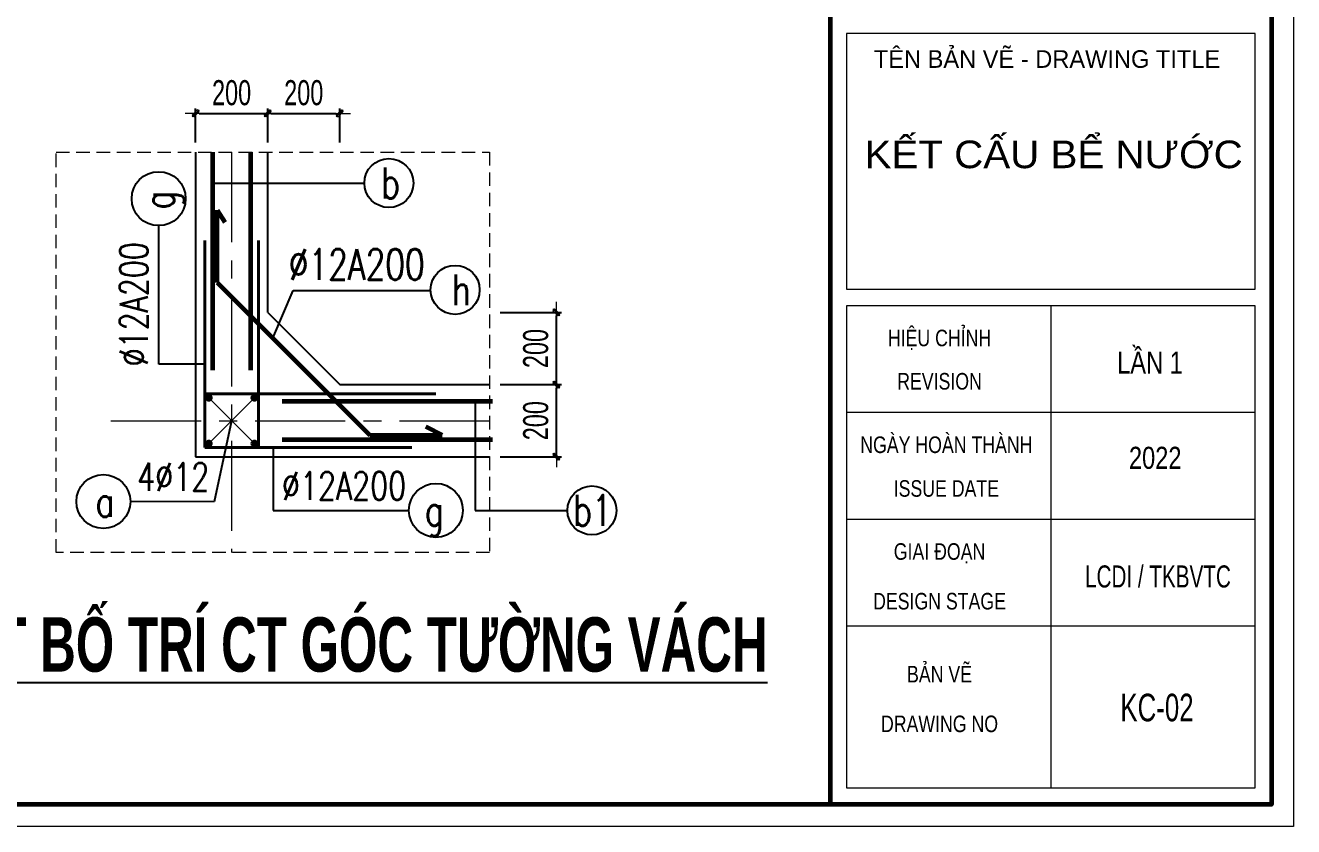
# Model space of a CAD drawing. Header units: millimetres. Extents: x -85362 to 12792, y -54701 to -36522.
# Drawn here: x -19947 to -12915, y -54701 to -50258 of the extents above; entities that cross this region are included whole.
import ezdxf
from ezdxf.enums import TextEntityAlignment as Align

# ---------------------------------------------------------------- set-up
doc = ezdxf.new("R2010")
doc.units = ezdxf.units.MM
doc.header["$MEASUREMENT"] = 0
doc.header["$PDMODE"] = 32
for name, pattern in [('CENTERX2', [4, 2.5, -0.5, 0.5, -0.5]), ('DASHDOT', [1, 0.5, -0.25, 0, -0.25]), ('HIDDEN', [0.375, 0.25, -0.125])]:
    doc.linetypes.add(name, pattern=pattern)
doc.layers.get('Defpoints').update_dxf_attribs({"color": 1})
for name, color, linetype, lineweight in [('06', 6, 'Continuous', 40), ('EG Net dam3', 1, 'Continuous', 60), ('Khungten_LCDI', 7, 'Continuous', 5), ('LC Dim', 8, 'Continuous', 18), ('LC MANH DUT', 35, 'HIDDEN', 5), ('LC Net dam2', 6, 'Continuous', 40), ('LC Net thay', 7, 'Continuous', 25), ('LC Net truc', 79, 'DASHDOT', 13), ('LC Text1', 3, 'Continuous', 20), ('LC Text2', 7, 'Continuous', 25), ('Thep', 3, 'Continuous', 40)]:
    doc.layers.add(name, color=color, linetype=linetype, lineweight=lineweight)
doc.styles.add('HOATBIF', font='hoatbif.shx', dxfattribs={"width": 0.7})
doc.styles.add('Khungten', font='', dxfattribs={"width": 0.9, "height": 5000})
doc.styles.add('LC 1', font='')
doc.styles.add('LC 3', font='vnsimli.shx', dxfattribs={"width": 0.75})
doc.styles.add('LC3', font='', dxfattribs={"width": 0.8})
doc.styles.add('Title', font='', dxfattribs={"width": 0.8})
doc.styles.get('Khungten').set_extended_font_data('.VnAvantH')
doc.styles.get('LC 1').set_extended_font_data('.VnAvantH', bold=True)
doc.styles.get('LC3').set_extended_font_data('.VnArialH', bold=True)
doc.styles.get('Title').set_extended_font_data('.VnBlackH')
doc.dimstyles.new('MONG', dxfattribs={"dimscale": 50, "dimtxt": 2.5, "dimasz": 0.35, "dimexe": 0.5, "dimexo": 0, "dimgap": 0.8, "dimtad": 1, "dimdec": 0, "dimzin": 0, "dimdsep": 46, "dimtxsty": 'HOATBIF', "dimblk1": 'DOT', "dimblk2": 'DOT', "dimsah": 1, "dimcen": -1, "dimdle": 1, "dimclrd": 256, "dimclre": 256, "dimclrt": 4, "dimadec": 3, "dimazin": 2, "dimtfac": 0.333333, "dimtdec": 0, "dimtix": 1, "dimtmove": 2, "dimatfit": 3, "dimldrblk": 'DOT', "dimfxl": 1, "dimtvp": 0.833333, "dimtolj": 1, "dimtzin": 0, "dimarcsym": 0})

# ---------------------------------------------------------------- blocks, each defined once
blk = doc.blocks.new('lcdi fix')
at = {"layer": 'Defpoints', "lineweight": 0}
blk.add_lwpolyline([(-1200, -14850), (-1200, 14850), (40800, 14850), (40800, -14850)], close=True, dxfattribs=at)
at = {"layer": 'Khungten_LCDI', "color": 5, "lineweight": 60}
blk.add_line((36600, 14650), (36600, -14650), dxfattribs=at)
at = {"layer": 'Khungten_LCDI', "color": 5, "lineweight": 25}
blk.add_line((40600, -14650), (40600, 14650), dxfattribs=at)
at = {"layer": 'Khungten_LCDI', "color": 9, "lineweight": 15}
for p, q in [((38600, -10133), (38600, -14500)), ((40450, -11100), (36750, -11100)), ((40450, -12067), (36750, -12067)), ((40450, -13033), (36750, -13033))]:
    blk.add_line(p, q, dxfattribs=at)
at = {"layer": 'Khungten_LCDI', "color": 5, "lineweight": 60}
blk.add_lwpolyline([(0, -14650), (0, 14650), (40600, 14650), (40600, -14650)], close=True, dxfattribs=at)
at = {"layer": 'Khungten_LCDI', "color": 9, "lineweight": 15}
for points in [[(36750, -9983), (40450, -9983), (40450, -7667), (36750, -7667)], [(36750, -14500), (40450, -14500), (40450, -10133), (36750, -10133)]]:
    blk.add_lwpolyline(points, close=True, dxfattribs=at)
at = {"color": 7, "style": 'Khungten'}
blk.add_text('tªn b¶n vÏ - drawing title', height=160, dxfattribs=at).set_placement((38566, -7977), align=Align.CENTER)
at = {"color": 7}
for s, height, style, width, p in [('hiÖu chØnh', 150, 'Khungten', 0.8, (37592, -10499)), ('revision', 150, 'Khungten', 0.8, (37592, -10891)), ('ngµy hoµn thµnh', 150, 'Khungten', 0.8, (37654, -11466)), ('issue date', 150, 'Khungten', 0.8, (37654, -11862)), ('giai ®o¹n', 150, 'Khungten', 0.8, (37592, -12433)), ('lcdi / tkBVTC', 200, 'Title', 0.7, (39571, -12684)), ('design stage', 150, 'Khungten', 0.8, (37592, -12883)), ('b¶n vÏ', 150, 'Khungten', 0.8, (37592, -13544)), ('drawing nO', 150, 'Khungten', 0.8, (37592, -13994))]:
    blk.add_text(s, height=height, dxfattribs=dict(at, style=style, width=width)).set_placement(p, align=Align.CENTER)
at = {"color": 7, "style": 'Khungten', "width": 0.8}
for tag, p in [('REVISION', (39499, -10746)), ('NGAYHT', (39546, -11609))]:
    blk.add_attdef(tag, text='', height=200, dxfattribs=at).set_placement(p, align=Align.CENTER)
at = {"layer": 'LC Text1', "style": 'Title', "width": 1.485915}
for tag, p, p2 in [('TENBANVE1', (36913, -8886), (40339, -8886)), ('TENBANVE2', (36913, -9562), (40339, -9562))]:
    blk.add_attdef(tag, text='', height=250, dxfattribs=at).set_placement(p, p2, align=Align.FIT)
at = {"layer": 'LC Text1', "style": 'Title', "width": 0.7}
blk.add_attdef('SOBANVE', text='', height=250, dxfattribs=at).set_placement((39562, -13896), align=Align.CENTER)
blk = doc.blocks.new('thep1')
at = {"layer": '06'}
for p, q in [((-38369, -70304), (-38249, -70304)), ((-38351, -70262), (-38267, -70346)), ((-38351, -70346), (-38267, -70262)), ((-38309, -70244), (-38309, -70364))]:
    blk.add_line(p, q, dxfattribs=at)
blk.add_circle((-38309, -70304), 60, dxfattribs=at)
blk = doc.blocks.new('DOT')
at = {"layer": 'LC Dim'}
blk.add_line((-3, 0), (3, 0), dxfattribs=at)
at = {"layer": 'LC Dim', "color": 4}
blk.add_line((-1, -1), (1, 1), dxfattribs=at)
blk.add_lwpolyline([(0.5, 1), (-1, -0.5), (-0.5, -1), (1, 0.5)], close=True, dxfattribs=at)
blk = doc.blocks.new('*D147')
at = {"layer": 'Defpoints', "color": 0, "ltscale": 2, "transparency": 16777216}
for p in [(-17315.2, -52250), (-17003, -52250), (-17315.2, -52650)]:
    blk.add_point(p, dxfattribs=at)
at = {"layer": 'LC Dim', "lineweight": -2, "ltscale": 2, "transparency": 16777216}
for p, q in [((-17315.2, -52250), (-16975.2, -52250)), ((-17003, -52630.5), (-17003, -52269.4)), ((-17315.2, -52650), (-16975.2, -52650))]:
    blk.add_line(p, q, dxfattribs=at)
at = {"layer": 'LC Dim', "lineweight": -2, "ltscale": 2, "transparency": 16777216, "xscale": 19.46, "yscale": 19.46, "zscale": 19.46}
for p, rotation in [((-17003, -52250), 90), ((-17003, -52650), 270)]:
    blk.add_blockref('DOT', p, dxfattribs=dict(at, rotation=rotation))
at = {"layer": 'LC Dim', "color": 4, "ltscale": 2, "transparency": 16777216, "insert": (-17116.9, -52450), "char_height": 139, "attachment_point": 5, "rotation": 90, "style": 'HOATBIF'}
blk.add_mtext('\\A1;200', dxfattribs=at)
blk = doc.blocks.new('*D148')
at = {"layer": 'Defpoints', "color": 0, "ltscale": 2, "transparency": 16777216}
for p in [(-17315.2, -51850), (-17003, -51850), (-17315.2, -52250)]:
    blk.add_point(p, dxfattribs=at)
at = {"layer": 'LC Dim', "lineweight": -2, "ltscale": 2, "transparency": 16777216}
for p, q in [((-17315.2, -51850), (-16975.2, -51850)), ((-17003, -52230.5), (-17003, -51869.4)), ((-17315.2, -52250), (-16975.2, -52250))]:
    blk.add_line(p, q, dxfattribs=at)
at = {"layer": 'LC Dim', "lineweight": -2, "ltscale": 2, "transparency": 16777216, "xscale": 19.46, "yscale": 19.46, "zscale": 19.46}
for p, rotation in [((-17003, -51850), 90), ((-17003, -52250), 270)]:
    blk.add_blockref('DOT', p, dxfattribs=dict(at, rotation=rotation))
at = {"layer": 'LC Dim', "color": 4, "ltscale": 2, "transparency": 16777216, "insert": (-17116.9, -52050), "char_height": 139, "attachment_point": 5, "rotation": 90, "style": 'HOATBIF'}
blk.add_mtext('\\A1;200', dxfattribs=at)
blk = doc.blocks.new('*D149')
at = {"layer": 'Defpoints', "color": 0, "ltscale": 2, "transparency": 16777216}
for p in [(-18603.7, -50746.5), (-19003.7, -50908.1), (-18603.7, -50908.1)]:
    blk.add_point(p, dxfattribs=at)
at = {"layer": 'LC Dim', "lineweight": -2, "ltscale": 2, "transparency": 16777216}
for p, q in [((-19003.7, -50908.1), (-19003.7, -50718.7)), ((-18984.2, -50746.5), (-18623.1, -50746.5)), ((-18603.7, -50908.1), (-18603.7, -50718.7))]:
    blk.add_line(p, q, dxfattribs=at)
at = {"layer": 'LC Dim', "lineweight": -2, "ltscale": 2, "transparency": 16777216, "xscale": 19.46, "yscale": 19.46, "zscale": 19.46, "rotation": 180}
blk.add_blockref('DOT', (-19003.7, -50746.5), dxfattribs=at)
at = {"layer": 'LC Dim', "lineweight": -2, "ltscale": 2, "transparency": 16777216, "xscale": 19.46, "yscale": 19.46, "zscale": 19.46}
blk.add_blockref('DOT', (-18603.7, -50746.5), dxfattribs=at)
at = {"layer": 'LC Dim', "color": 4, "ltscale": 2, "transparency": 16777216, "insert": (-18803.7, -50632.5), "char_height": 139, "attachment_point": 5, "style": 'HOATBIF'}
blk.add_mtext('\\A1;200', dxfattribs=at)
blk = doc.blocks.new('*D134')
at = {"layer": 'Defpoints', "color": 0, "ltscale": 2, "transparency": 16777216}
for p in [(-18203.7, -50746.5), (-18603.7, -50908.1), (-18203.7, -50908.1)]:
    blk.add_point(p, dxfattribs=at)
at = {"layer": 'LC Dim', "lineweight": -2, "ltscale": 2, "transparency": 16777216}
for p, q in [((-18603.7, -50908.1), (-18603.7, -50718.7)), ((-18584.2, -50746.5), (-18223.1, -50746.5)), ((-18203.7, -50908.1), (-18203.7, -50718.7))]:
    blk.add_line(p, q, dxfattribs=at)
at = {"layer": 'LC Dim', "lineweight": -2, "ltscale": 2, "transparency": 16777216, "xscale": 19.46, "yscale": 19.46, "zscale": 19.46, "rotation": 180}
blk.add_blockref('DOT', (-18603.7, -50746.5), dxfattribs=at)
at = {"layer": 'LC Dim', "lineweight": -2, "ltscale": 2, "transparency": 16777216, "xscale": 19.46, "yscale": 19.46, "zscale": 19.46}
blk.add_blockref('DOT', (-18203.7, -50746.5), dxfattribs=at)
at = {"layer": 'LC Dim', "color": 4, "ltscale": 2, "transparency": 16777216, "insert": (-18403.7, -50632.5), "char_height": 139, "attachment_point": 5, "style": 'HOATBIF'}
blk.add_mtext('\\A1;200', dxfattribs=at)
blk = doc.blocks.new('TIEUDE1')
at = {"layer": 'LC Text2', "color": 7, "style": 'LC 1'}
blk.add_attdef('TIªU§Ò', text='', height=5, dxfattribs=at).set_placement((0, 0), align=Align.BOTTOM_CENTER)
blk.add_attdef('TL', text='', height=3, dxfattribs=at).set_placement((0, -2), align=Align.TOP_CENTER)

msp = doc.modelspace()

# ---------------------------------------------------------------- linework, layer by layer
at = {"layer": 'EG Net dam3'}
for p, q in [((-18909.3, -50961.2), (-18909.3, -52169.7)), ((-18698.1, -50961.2), (-18698.1, -52169.7)), ((-18883.7, -51683.1), (-18883.7, -51282.5)), ((-18883.7, -51282.5), (-18842.1, -51350.3)), ((-18883.7, -51683.1), (-18036.8, -52530)), ((-17356.8, -52344.4), (-18523.4, -52344.4)), ((-18036.8, -52530), (-17636.2, -52530)), ((-17636.2, -52530), (-17727.2, -52484.5)), ((-17356.8, -52555.6), (-18523.4, -52555.6))]:
    msp.add_line(p, q, dxfattribs=at)
at = {"layer": 'LC Dim', "ltscale": 2}
for p, q in [((-18930.7, -52322.7), (-18676.4, -52577)), ((-18930.7, -52577.3), (-18676.4, -52323))]:
    msp.add_line(p, q, dxfattribs=at)
at = {"layer": 'LC MANH DUT', "ltscale": 300}
msp.add_lwpolyline([(-19777.3, -50961.2), (-17373.3, -50961.2), (-17373.3, -53181.3), (-19777.3, -53181.3)], close=True, dxfattribs=at)
at = {"layer": 'LC Net dam2'}
for p, q in [((-18952, -52598.3), (-18952, -51450.9)), ((-18655.4, -51450.9), (-18655.4, -52598.3)), ((-17670.6, -52301.7), (-18952, -52301.7)), ((-18952, -52301.7), (-18952, -52598.3)), ((-18952, -52598.3), (-17804.6, -52598.3))]:
    msp.add_line(p, q, dxfattribs=at)
at = {"layer": 'LC Net thay'}
for p, q in [((-19003.7, -50961.2), (-19003.7, -52650)), ((-18603.7, -51850), (-18603.7, -50961.2)), ((-18603.7, -51850), (-18203.7, -52250)), ((-18203.7, -52250), (-17373.3, -52250)), ((-19003.7, -52650), (-17373.3, -52650))]:
    msp.add_line(p, q, dxfattribs=at)
at = {"layer": 'LC Net truc', "linetype": 'CENTERX2', "ltscale": 200}
for p, q in [((-18803.7, -50961.2), (-18803.7, -53181.3)), ((-19473.2, -52450), (-17373.3, -52450))]:
    msp.add_line(p, q, dxfattribs=at)
at = {"layer": 'LC Text2', "ltscale": 100}
for centre, radius in [((-17931.5, -51132.5), 136), ((-19208.2, -51219.2), 149.6), ((-17564.6, -51724.8), 136), ((-19514.8, -52898.3), 149.6), ((-17670.9, -52947.4), 149.6), ((-16805.5, -52947.4), 136)]:
    msp.add_circle(centre, radius, dxfattribs=at)

# ---------------------------------------------------------------- block references
at = {"layer": 'LC Net thay'}
ref = msp.add_blockref('lcdi fix', (-37887.5, -45611.3), dxfattribs=dict(at, xscale=0.6120766616163446, yscale=0.6120766616163446, zscale=0.6120766616163446))
ref.add_attrib('NGAYHT', '2022', dxfattribs={"layer": 'LC Text1', "height": 122.41, "style": 'Khungten', "width": 0.8}).set_placement((-13682.3, -52717.1), align=Align.CENTER)
ref.add_attrib('REVISION', 'lÇn 1', dxfattribs={"layer": 'LC Text1', "height": 122.41, "style": 'Khungten', "width": 0.8}).set_placement((-13711.3, -52188.9), align=Align.CENTER)
ref.add_attrib('SOBANVE', 'KC-02', dxfattribs={"layer": 'LC Text1', "height": 153.02, "style": 'Title', "width": 0.7}).set_placement((-13672.5, -54116.8), align=Align.CENTER)
ref.add_attrib('TENBANVE1', 'kÕt cÊu bÓ n\xadíc', dxfattribs={"layer": 'LC Text1', "height": 153.019, "style": 'Title', "width": 0.970011}).set_placement((-15294.1, -51050.1), (-13196.9, -51050.1), align=Align.FIT)
at = {"layer": 'LC Text2'}
ref = msp.add_blockref('TIEUDE1', (-18502.3, -53932), dxfattribs=dict(at, xscale=61.20766457416995, yscale=61.20766457416995, zscale=61.20766457416995))
ref.add_attrib('TIªU§Ò', '%%UMÆT C¾T Bè TRÝ Ct gãc T¦êNG V¸CH', dxfattribs={"color": 7, "height": 301.412, "style": 'LC3', "width": 0.65}).set_placement((-18502.3, -53932), align=Align.BOTTOM_CENTER)
at = {"layer": 'Thep'}
for p, xscale, yscale, zscale, rotation in [((-2057.7, -43128.5), -0.2399999999906868, 0.2400000000372529, 0.24, 270), ((-35549.6, -43128.5), 0.2399999999906868, 0.2399999999906868, 0.2399999999906868, 90.00000000000001), ((-2057.7, -61771.5), 0.2399999999906868, 0.2399999999906868, 0.2399999999906868, 269.9999999999985), ((-35549.6, -61771.5), -0.2399999999906868, 0.2400000000372529, 0.24, 90.00000000000152)]:
    msp.add_blockref('thep1', p, dxfattribs=dict(at, xscale=xscale, yscale=yscale, zscale=zscale, rotation=rotation))

# ---------------------------------------------------------------- texts
at = {"layer": 'LC Text2', "ltscale": 100, "style": 'LC 3', "width": 0.75}
for s, height, p in [('b', 170.8, (-17921.8, -51132.2)), ('h', 170.8, (-17529.4, -51724.5)), ('a', 170.8, (-19506.3, -52898.3)), ('b1', 170.83, (-16802.3, -52947.2)), ('g', 170.8, (-17679.3, -52947.4))]:
    msp.add_text(s, height=height, dxfattribs=at).set_placement(p, align=Align.MIDDLE_CENTER)
msp.add_text('g', height=170.8, rotation=90, dxfattribs=at).set_placement((-19208.2, -51227.6), align=Align.MIDDLE_CENTER)
at = {"layer": 'LC Text2', "linetype": 'ByBlock', "style": 'LC 3', "width": 0.75}
msp.add_text('%%C12A200', height=155.3, rotation=90, dxfattribs=at).set_placement((-19267.4, -52148.7))
for s, height, p in [('%%C12A200', 170.02, (-18486.9, -51668.4)), ('4%%C12', 155.3, (-19327, -52839.2)), ('%%C12A200', 155.3, (-18524.6, -52888.3))]:
    msp.add_text(s, height=height, dxfattribs=at).set_placement(p)

# ---------------------------------------------------------------- dimensions: what is measured, and where the dimension line sits
at = {"layer": 'LC Dim', "ltscale": 2}
for base, p1, p2, picture, middle in [((-18603.7, -50746.5), (-19003.7, -50908.1), (-18603.7, -50908.1), '*D149', (-18803.7, -50632.5)), ((-18203.7, -50746.5), (-18603.7, -50908.1), (-18203.7, -50908.1), '*D134', (-18403.7, -50632.5))]:
    dim = msp.add_linear_dim(base=base, p1=p1, p2=p2, dimstyle='MONG', override={"dimscale": 55.6, "dimlfac": 0.5}, dxfattribs=at)
    dim.commit()
    dim.dimension.update_dxf_attribs({"geometry": picture, "text_midpoint": middle})
for base, p1, p2, picture, middle in [((-17003, -51850), (-17315.2, -52250), (-17315.2, -51850), '*D148', (-17116.9, -52050)), ((-17003, -52250), (-17315.2, -52650), (-17315.2, -52250), '*D147', (-17116.9, -52450))]:
    dim = msp.add_linear_dim(base=base, p1=p1, p2=p2, angle=90, dimstyle='MONG', override={"dimscale": 55.6, "dimlfac": 0.5}, dxfattribs=at)
    dim.commit()
    dim.dimension.update_dxf_attribs({"geometry": picture, "text_midpoint": middle})

# ---------------------------------------------------------------- leaders
for points in [[(-18909.3, -51132.5), (-18067.5, -51132.5)], [(-18698.1, -51132.5), (-18067.5, -51132.5)], [(-18952, -52136.6), (-19207.1, -52136.6), (-19208.1, -51368.7)], [(-18574.5, -51992.3), (-18463, -51728.2), (-17700.5, -51727.5)], [(-17453.5, -52344.4), (-17453.5, -52947.4), (-16941.5, -52947.4)], [(-18803.7, -52450), (-18900.7, -52899.1), (-19365.2, -52898.3)], [(-18572.7, -52598.3), (-18572.7, -52948.2), (-17820.5, -52947.4)]]:
    msp.add_leader(points, dimstyle='MONG', dxfattribs=at)
at = {"layer": 'LC Net thay', "ltscale": 2}
msp.add_leader([(-17453.5, -52555.6), (-17453.5, -52947.4)], dimstyle='MONG', override={"dimgap": 0.8, "dimtad": 0}, dxfattribs=at)

doc.saveas('drawing.dxf')
